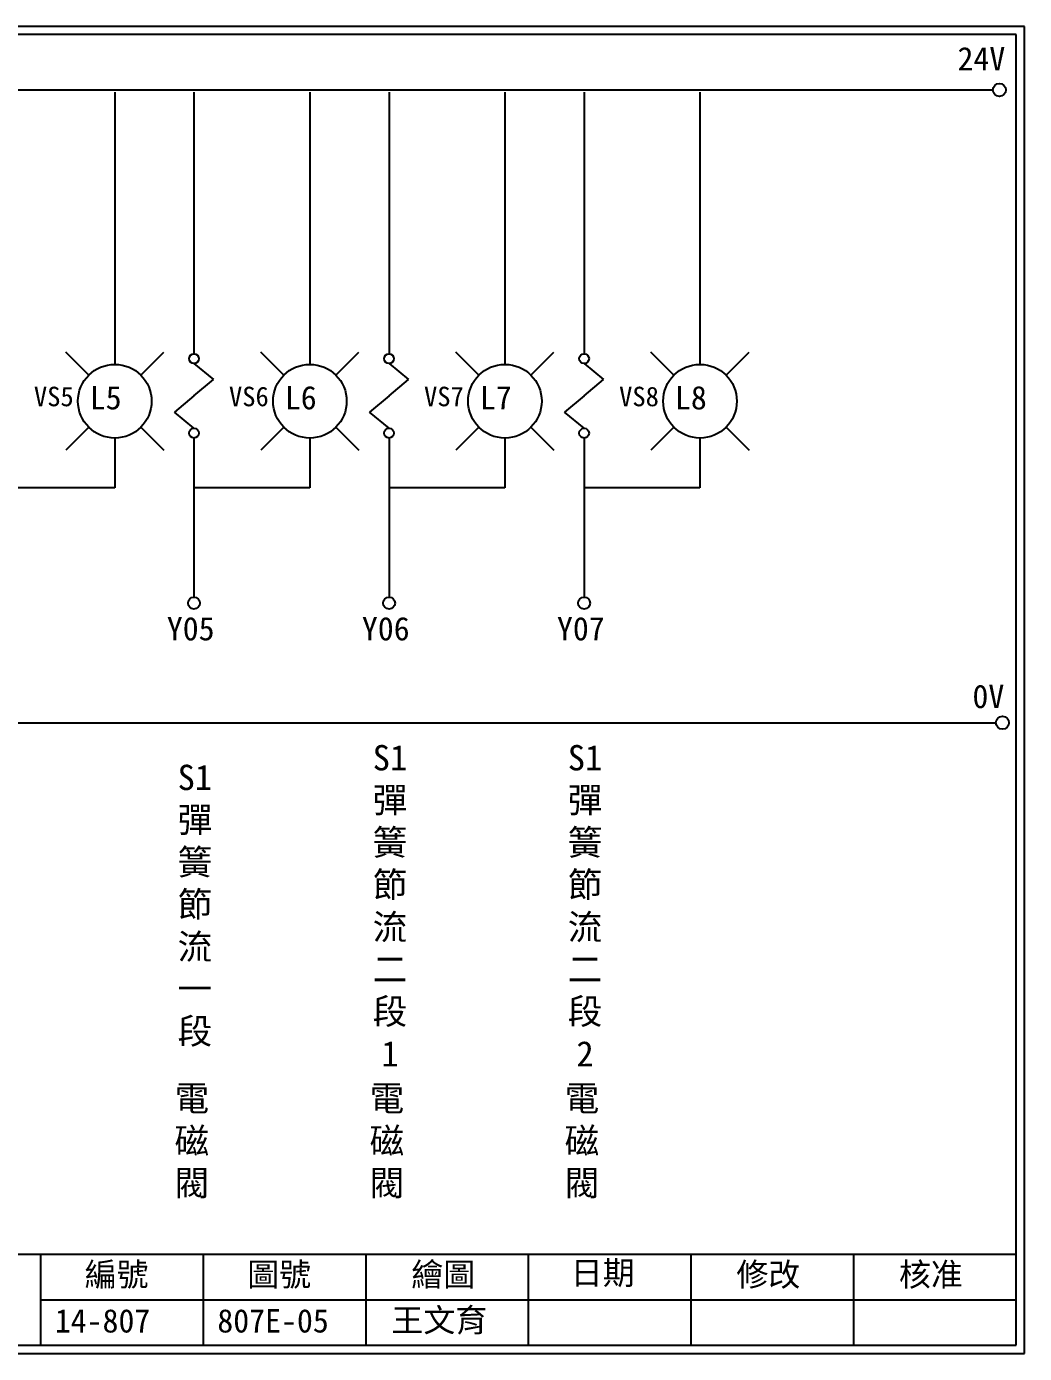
# Model space of a CAD drawing. Extents: x 926 to 1213, y 3 to 207.
# Drawn here: x 1059.3 to 1212.7, y 3 to 207 of the extents above; entities that cross this region are included whole.
import ezdxf

# ---------------------------------------------------------------- set-up
doc = ezdxf.new("R2010")
doc.units = 0
doc.layers.get('0').update_dxf_attribs({"linetype": 'CONTINUOUS'})
doc.layers.add('圖框層', color=7, linetype='CONTINUOUS')
doc.layers.add('標尺寸層', color=3, linetype='CONTINUOUS')
doc.styles.add('CNS', font='romanc.shx', dxfattribs={"bigfont": 'chineset.shx'})
doc.styles.add('STSL', font='KAIU.TTF')

msp = doc.modelspace()

# ---------------------------------------------------------------- linework, layer by layer
for centre in [(1208.88, 197.22), (1209.36, 99.96)]:
    msp.add_circle(centre, 1)
at = {"layer": '圖框層', "color": 7}
for p, q in [((1212.74, 206.97), (925.74, 206.97)), ((1212.74, 3), (1212.74, 206.97)), ((1211.49, 205.72), (926.99, 205.72)), ((1211.49, 4.25), (1211.49, 205.72)), ((926.99, 18.25), (1211.49, 18.25)), ((1061.49, 4.25), (1061.49, 18.25)), ((1086.49, 4.25), (1086.49, 18.25)), ((1111.49, 4.25), (1111.49, 18.25)), ((1136.49, 4.25), (1136.49, 18.25)), ((1161.49, 4.25), (1161.49, 18.25)), ((1186.49, 4.25), (1186.49, 18.25)), ((1061.49, 11.25), (1211.49, 11.25)), ((926.99, 4.25), (1211.49, 4.25)), ((925.74, 3), (1212.74, 3))]:
    msp.add_line(p, q, dxfattribs=at)
at = {"layer": '標尺寸層', "color": 7}
for p, q in [((930.28, 197.22), (1207.88, 197.22)), ((1072.84, 196.87), (1072.84, 155.04)), ((1085.02, 196.87), (1085.02, 156.68)), ((1102.84, 196.87), (1102.84, 155.04)), ((1115.02, 196.87), (1115.02, 156.68)), ((1132.84, 196.87), (1132.84, 155.04)), ((1145.02, 196.87), (1145.02, 156.68)), ((1162.84, 196.87), (1162.84, 155.04)), ((1068.83, 153.38), (1065.3, 156.92)), ((1076.84, 153.38), (1080.38, 156.92)), ((1085.02, 155.18), (1088.02, 152.69)), ((1098.83, 153.38), (1095.3, 156.92)), ((1106.84, 153.38), (1110.38, 156.92)), ((1115.02, 155.18), (1118.02, 152.69)), ((1128.83, 153.38), (1125.3, 156.92)), ((1136.84, 153.38), (1140.38, 156.92)), ((1145.02, 155.18), (1148.02, 152.69)), ((1158.83, 153.38), (1155.3, 156.92)), ((1166.84, 153.38), (1170.38, 156.92)), ((1085.02, 150.2), (1088.02, 152.69)), ((1115.02, 150.2), (1118.02, 152.69)), ((1145.02, 150.2), (1148.02, 152.69)), ((1085.02, 150.2), (1082.01, 147.71)), ((1115.02, 150.2), (1112.01, 147.71)), ((1145.02, 150.2), (1142.01, 147.71)), ((1085.02, 145.22), (1082.01, 147.71)), ((1115.02, 145.22), (1112.01, 147.71)), ((1145.02, 145.22), (1142.01, 147.71)), ((1068.83, 145.38), (1065.3, 141.84)), ((1076.84, 145.38), (1080.38, 141.84)), ((1098.83, 145.38), (1095.3, 141.84)), ((1106.84, 145.38), (1110.38, 141.84)), ((1128.83, 145.38), (1125.3, 141.84)), ((1136.84, 145.38), (1140.38, 141.84)), ((1158.83, 145.38), (1155.3, 141.84)), ((1166.84, 145.38), (1170.38, 141.84)), ((1072.84, 143.72), (1072.84, 136.04)), ((1085.02, 143.72), (1085.02, 119.27)), ((1102.84, 143.72), (1102.84, 136.04)), ((1115.02, 143.72), (1115.02, 119.27)), ((1132.84, 143.72), (1132.84, 136.04)), ((1145.02, 143.72), (1145.02, 119.27)), ((1162.84, 143.72), (1162.84, 136.04)), ((1072.84, 136.04), (1055.02, 136.04)), ((1102.84, 136.04), (1085.02, 136.04)), ((1132.84, 136.04), (1115.02, 136.04)), ((1162.84, 136.04), (1145.02, 136.04)), ((930.49, 99.96), (1208.36, 99.96))]:
    msp.add_line(p, q, dxfattribs=at)
for centre, radius in [((1072.84, 149.38), 5.66), ((1085.02, 155.93), 0.751), ((1102.84, 149.38), 5.66), ((1115.02, 155.93), 0.751), ((1132.84, 149.38), 5.66), ((1145.02, 155.93), 0.751), ((1162.84, 149.38), 5.66), ((1085.02, 144.47), 0.751), ((1115.02, 144.47), 0.751), ((1145.02, 144.47), 0.751), ((1085.02, 118.35), 0.92), ((1115.02, 118.35), 0.92), ((1145.02, 118.35), 0.92)]:
    msp.add_circle(centre, radius, dxfattribs=at)

# ---------------------------------------------------------------- texts
at = {"layer": '圖框層', "color": 4, "style": 'STSL'}
for s, height, p in [('24V', 3.6, (1202.44, 200.22)), ('VS5', 3, (1060.4, 148.6)), ('L5', 3.6, (1068.99, 148.12)), ('VS6', 3, (1090.4, 148.6)), ('L6', 3.6, (1098.99, 148.12)), ('VS7', 3, (1120.4, 148.6)), ('L7', 3.6, (1128.99, 148.12)), ('VS8', 3, (1150.4, 148.6)), ('L8', 3.6, (1158.99, 148.12)), ('Y05', 3.6, (1080.84, 112.61)), ('Y06', 3.6, (1110.84, 112.61)), ('Y07', 3.6, (1140.84, 112.61)), ('0V', 3.6, (1204.74, 102.2)), ('編號', 3.6, (1068.21, 13.34)), ('圖號', 3.6, (1093.21, 13.34)), ('繪圖', 3.6, (1118.44, 13.34)), ('日期', 3.6, (1142.96, 13.59)), ('修改', 3.6, (1168.44, 13.34)), ('核准', 3.6, (1193.44, 13.34)), ('王文育', 3.6, (1115.39, 6.32)), ('14-807', 3.6, (1063.61, 6.22)), ('807E-05', 3.6, (1088.61, 6.22))]:
    msp.add_text(s, height=height, dxfattribs=at).set_placement(p)
at = {"layer": '標尺寸層', "color": 7, "char_height": 3.9, "attachment_point": 5, "style": 'CNS'}
for s, insert, width in [('{\\fDFKai-SB|b0|i0|c136|p65;S1彈簧節流\\P二段1}', (1115.16, 71.82), 2.8481), ('{\\fDFKai-SB|b0|i0|c136|p65;S1彈簧節流\\P二段2}', (1145.16, 71.82), 2.8481), ('{\\fDFKai-SB|b0|i0|c136|p65;S1彈簧節流\\P一段}', (1085.16, 71.82), 2.8481), ('{\\fDFKai-SB|b0|i0|c136|p65;電磁閥}', (1084.69, 35.49), 8.6627), ('{\\fDFKai-SB|b0|i0|c136|p65;電磁閥}', (1114.69, 35.49), 8.6627), ('{\\fDFKai-SB|b0|i0|c136|p65;電磁閥}', (1144.69, 35.49), 8.6627)]:
    msp.add_mtext(s, dxfattribs=dict(at, insert=insert, width=width))

doc.saveas('drawing.dxf')
